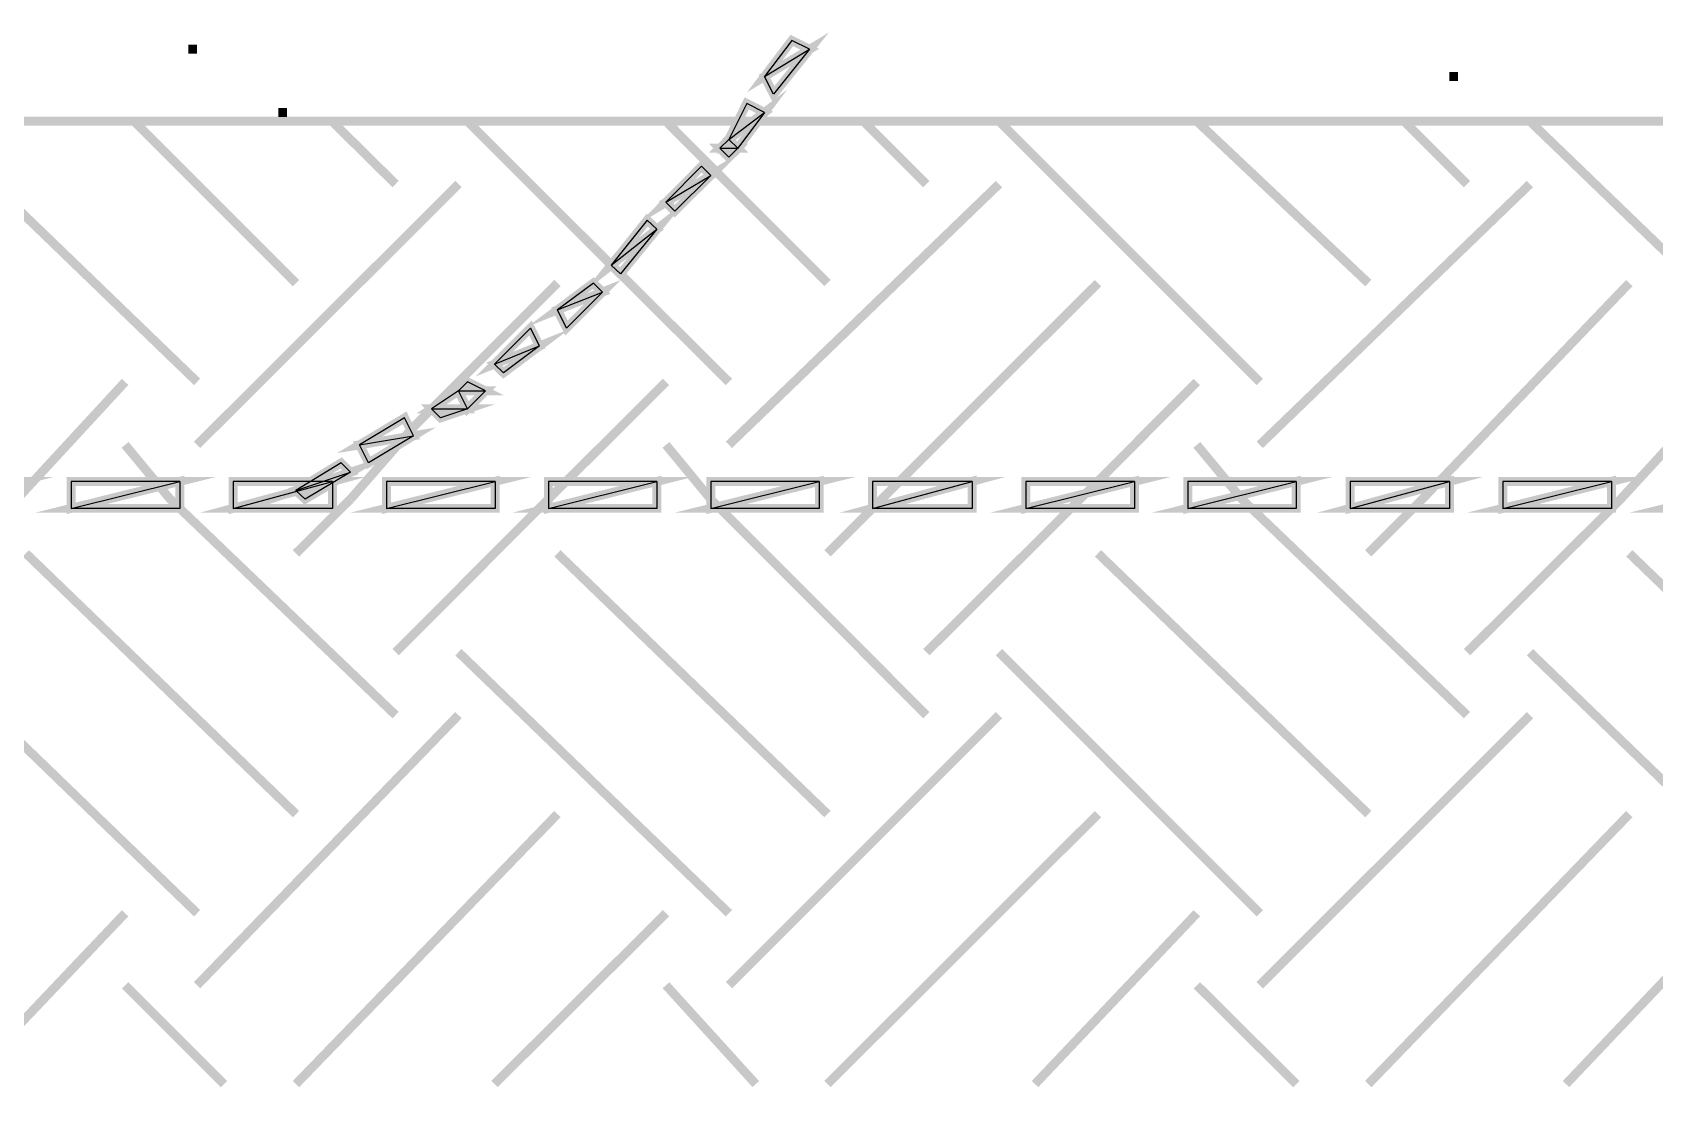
# Model space of a CAD drawing. Extents: x 0 to 210, y 0 to 297.
# Drawn here: x 94.27 to 101.91, y 76.02 to 80.99 of the extents above; entities that cross this region are included whole.
import ezdxf

# ---------------------------------------------------------------- set-up
doc = ezdxf.new("R2010")
doc.units = 0
doc.header["$MEASUREMENT"] = 0
for name, color, linetype in [('C00-00-00-BLACK', 7, 'Continuous'), ('C00-FF-00', 3, 'Continuous'), ('C95-49-00', 34, 'Continuous')]:
    doc.layers.add(name, color=color, linetype=linetype)

msp = doc.modelspace()

# ---------------------------------------------------------------- linework, layer by layer
at = {"layer": 'C00-00-00-BLACK', "const_width": 0.0423}
for points in [[(95.002, 80.9128), (95.0433, 80.9128)], [(100.939, 80.7847), (100.981, 80.7847)], [(65.9927, 80.5737), (152.808, 80.5737)], [(95.425, 80.6154), (95.4663, 80.6154)]]:
    msp.add_lwpolyline(points, dxfattribs=at)
at = {"layer": 'C00-FF-00', "const_width": 0.0423}
for points in [[(97.7152, 80.7847), (97.9276, 80.9128), (97.8436, 80.9544), (97.7152, 80.7847)], [(97.7579, 80.7007), (97.7152, 80.7847), (97.9276, 80.9128), (97.7579, 80.7007)], [(97.5473, 80.4884), (97.7152, 80.6154), (97.6313, 80.6581), (97.5473, 80.4884)], [(97.5886, 80.4471), (97.5473, 80.4884), (97.7152, 80.6154), (97.5886, 80.4471)], [(97.5046, 80.4471), (97.5886, 80.4471), (97.5473, 80.4884), (97.5046, 80.4471)], [(97.2922, 80.1508), (97.251, 80.192), (97.4619, 80.319), (97.2922, 80.1508)], [(97.5473, 80.4044), (97.5046, 80.4471), (97.5886, 80.4471), (97.5473, 80.4044)], [(97.251, 80.192), (97.4619, 80.319), (97.4189, 80.3617), (97.251, 80.192)], [(97.0361, 79.8544), (96.9931, 79.8961), (97.2083, 80.0654), (97.0361, 79.8544)], [(96.9931, 79.8961), (97.2083, 80.0654), (97.1628, 80.1081), (96.9931, 79.8961)], [(96.7398, 79.6851), (96.9518, 79.7691), (96.9091, 79.8117), (96.7398, 79.6851)], [(96.7825, 79.5997), (96.7398, 79.6851), (96.9518, 79.7691), (96.7825, 79.5997)], [(96.4434, 79.43), (96.6555, 79.5154), (96.6128, 79.5997), (96.4434, 79.43)], [(96.4861, 79.3888), (96.4434, 79.43), (96.6555, 79.5154), (96.4861, 79.3888)], [(96.2738, 79.3034), (96.4008, 79.3034), (96.3165, 79.3461), (96.2738, 79.3034)], [(96.1471, 79.2194), (96.3165, 79.2194), (96.2738, 79.3034), (96.1471, 79.2194)], [(96.3165, 79.2194), (96.2738, 79.3034), (96.4008, 79.3034), (96.3165, 79.2194)], [(95.8081, 79.0497), (96.0617, 79.0924), (96.0205, 79.1767), (95.8081, 79.0497)], [(96.1898, 79.1767), (96.1471, 79.2194), (96.3165, 79.2194), (96.1898, 79.1767)], [(95.8508, 78.9644), (95.8081, 79.0497), (96.0617, 79.0924), (95.8508, 78.9644)], [(95.5089, 78.8349), (95.7654, 78.9203), (95.7213, 78.9644), (95.5089, 78.8349)], [(95.5516, 78.7936), (95.5089, 78.8349), (95.7654, 78.9203), (95.5516, 78.7936)], [(94.4506, 78.7506), (94.9621, 78.8776), (94.9621, 78.7506), (94.4506, 78.7506)], [(95.213, 78.7506), (95.6814, 78.8776), (95.6814, 78.7506), (95.213, 78.7506)], [(95.9347, 78.7506), (96.4463, 78.8776), (96.4463, 78.7506), (95.9347, 78.7506)], [(96.6971, 78.7506), (97.2083, 78.8776), (97.2083, 78.7506), (96.6971, 78.7506)], [(97.4619, 78.7506), (97.9731, 78.8776), (97.9731, 78.7506), (97.4619, 78.7506)], [(98.2239, 78.7506), (98.6924, 78.8776), (98.6924, 78.7506), (98.2239, 78.7506)], [(98.946, 78.7506), (99.4572, 78.8776), (99.4572, 78.7506), (98.946, 78.7506)], [(99.7081, 78.7506), (100.219, 78.8776), (100.219, 78.7506), (99.7081, 78.7506)], [(100.473, 78.7506), (100.941, 78.8776), (100.941, 78.7506), (100.473, 78.7506)], [(101.192, 78.7506), (101.703, 78.8776), (101.703, 78.7506), (101.192, 78.7506)], [(101.957, 78.7506), (102.468, 78.8776), (102.468, 78.7506), (101.957, 78.7506)], [(93.6858, 78.8776), (93.6858, 78.7506), (94.1973, 78.8776), (93.6858, 78.8776)], [(94.4506, 78.8776), (94.4506, 78.7506), (94.9621, 78.8776), (94.4506, 78.8776)], [(95.213, 78.8776), (95.213, 78.7506), (95.6814, 78.8776), (95.213, 78.8776)], [(95.9347, 78.8776), (95.9347, 78.7506), (96.4463, 78.8776), (95.9347, 78.8776)], [(96.6971, 78.8776), (96.6971, 78.7506), (97.2083, 78.8776), (96.6971, 78.8776)], [(97.4619, 78.8776), (97.4619, 78.7506), (97.9731, 78.8776), (97.4619, 78.8776)], [(98.2239, 78.8776), (98.2239, 78.7506), (98.6924, 78.8776), (98.2239, 78.8776)], [(98.946, 78.8776), (98.946, 78.7506), (99.4572, 78.8776), (98.946, 78.8776)], [(99.7081, 78.8776), (99.7081, 78.7506), (100.219, 78.8776), (99.7081, 78.8776)], [(100.473, 78.8776), (100.473, 78.7506), (100.941, 78.8776), (100.473, 78.8776)], [(101.192, 78.8776), (101.192, 78.7506), (101.703, 78.8776), (101.192, 78.8776)]]:
    msp.add_lwpolyline(points, close=True, dxfattribs=at)
at = {"layer": 'C00-FF-00'}
for points in [[(97.7152, 80.7847), (97.9276, 80.9128), (97.8436, 80.9544), (97.7152, 80.7847)], [(97.7579, 80.7007), (97.7152, 80.7847), (97.9276, 80.9128), (97.7579, 80.7007)], [(97.5473, 80.4884), (97.7152, 80.6154), (97.6313, 80.6581), (97.5473, 80.4884)], [(97.5886, 80.4471), (97.5473, 80.4884), (97.7152, 80.6154), (97.5886, 80.4471)], [(97.5046, 80.4471), (97.5886, 80.4471), (97.5473, 80.4884), (97.5046, 80.4471)], [(97.5473, 80.4044), (97.5046, 80.4471), (97.5886, 80.4471), (97.5473, 80.4044)], [(97.251, 80.192), (97.4619, 80.319), (97.4189, 80.3617), (97.251, 80.192)], [(97.2922, 80.1508), (97.251, 80.192), (97.4619, 80.319), (97.2922, 80.1508)], [(96.9931, 79.8961), (97.2083, 80.0654), (97.1628, 80.1081), (96.9931, 79.8961)], [(97.0361, 79.8544), (96.9931, 79.8961), (97.2083, 80.0654), (97.0361, 79.8544)], [(96.7398, 79.6851), (96.9518, 79.7691), (96.9091, 79.8117), (96.7398, 79.6851)], [(96.7825, 79.5997), (96.7398, 79.6851), (96.9518, 79.7691), (96.7825, 79.5997)], [(96.4434, 79.43), (96.6555, 79.5154), (96.6128, 79.5997), (96.4434, 79.43)], [(96.4861, 79.3888), (96.4434, 79.43), (96.6555, 79.5154), (96.4861, 79.3888)], [(96.1471, 79.2194), (96.3165, 79.2194), (96.2738, 79.3034), (96.1471, 79.2194)], [(96.2738, 79.3034), (96.4008, 79.3034), (96.3165, 79.3461), (96.2738, 79.3034)], [(96.3165, 79.2194), (96.2738, 79.3034), (96.4008, 79.3034), (96.3165, 79.2194)], [(96.1898, 79.1767), (96.1471, 79.2194), (96.3165, 79.2194), (96.1898, 79.1767)], [(95.8081, 79.0497), (96.0617, 79.0924), (96.0205, 79.1767), (95.8081, 79.0497)], [(95.8508, 78.9644), (95.8081, 79.0497), (96.0617, 79.0924), (95.8508, 78.9644)], [(95.5089, 78.8349), (95.7654, 78.9203), (95.7213, 78.9644), (95.5089, 78.8349)], [(95.5516, 78.7936), (95.5089, 78.8349), (95.7654, 78.9203), (95.5516, 78.7936)], [(94.4506, 78.8776), (94.4506, 78.7506), (94.9621, 78.8776), (94.4506, 78.8776)], [(94.4506, 78.7506), (94.9621, 78.8776), (94.9621, 78.7506), (94.4506, 78.7506)], [(95.213, 78.8776), (95.213, 78.7506), (95.6814, 78.8776), (95.213, 78.8776)], [(95.213, 78.7506), (95.6814, 78.8776), (95.6814, 78.7506), (95.213, 78.7506)], [(95.9347, 78.8776), (95.9347, 78.7506), (96.4463, 78.8776), (95.9347, 78.8776)], [(95.9347, 78.7506), (96.4463, 78.8776), (96.4463, 78.7506), (95.9347, 78.7506)], [(96.6971, 78.8776), (96.6971, 78.7506), (97.2083, 78.8776), (96.6971, 78.8776)], [(96.6971, 78.7506), (97.2083, 78.8776), (97.2083, 78.7506), (96.6971, 78.7506)], [(97.4619, 78.8776), (97.4619, 78.7506), (97.9731, 78.8776), (97.4619, 78.8776)], [(97.4619, 78.7506), (97.9731, 78.8776), (97.9731, 78.7506), (97.4619, 78.7506)], [(98.2239, 78.8776), (98.2239, 78.7506), (98.6924, 78.8776), (98.2239, 78.8776)], [(98.2239, 78.7506), (98.6924, 78.8776), (98.6924, 78.7506), (98.2239, 78.7506)], [(98.946, 78.8776), (98.946, 78.7506), (99.4572, 78.8776), (98.946, 78.8776)], [(98.946, 78.7506), (99.4572, 78.8776), (99.4572, 78.7506), (98.946, 78.7506)], [(99.7081, 78.8776), (99.7081, 78.7506), (100.219, 78.8776), (99.7081, 78.8776)], [(99.7081, 78.7506), (100.219, 78.8776), (100.219, 78.7506), (99.7081, 78.7506)], [(100.473, 78.8776), (100.473, 78.7506), (100.941, 78.8776), (100.473, 78.8776)], [(100.473, 78.7506), (100.941, 78.8776), (100.941, 78.7506), (100.473, 78.7506)], [(101.192, 78.8776), (101.192, 78.7506), (101.703, 78.8776), (101.192, 78.8776)], [(101.192, 78.7506), (101.703, 78.8776), (101.703, 78.7506), (101.192, 78.7506)]]:
    msp.add_lwpolyline(points, close=True, dxfattribs=at)
at = {"layer": 'C95-49-00', "const_width": 0.0423}
for points in [[(95.0433, 79.3461), (93.7715, 80.5737)], [(95.5089, 79.8117), (94.7469, 80.5737)], [(95.9778, 80.2778), (95.6786, 80.5737)], [(96.3165, 80.5737), (97.0361, 79.8544), (97.5473, 79.3461)], [(97.251, 80.5737), (97.4619, 80.3617), (98.0115, 79.8117)], [(98.4772, 80.2778), (98.1812, 80.5737)], [(100.047, 79.3461), (98.8191, 80.5737)], [(100.558, 79.8117), (99.7507, 80.5737)], [(101.023, 80.2778), (100.726, 80.5737)], [(102.592, 79.3461), (101.319, 80.5737)], [(95.0433, 79.0497), (96.2738, 80.2778)], [(97.5473, 79.0497), (98.8191, 80.2778)], [(100.047, 79.0497), (101.319, 80.2778)], [(96.7398, 79.8117), (96.0617, 79.1337), (95.7654, 78.7936)], [(98.0115, 78.5386), (98.2666, 78.7936), (99.2851, 79.8117)], [(100.558, 78.5386), (100.812, 78.7936), (101.787, 79.8117)], [(93.4752, 78.0729), (94.1945, 78.7936), (94.7043, 79.3461)], [(95.9778, 78.0729), (96.6971, 78.7936), (97.251, 79.3461)], [(98.4772, 78.0729), (99.2008, 78.7936), (99.7507, 79.3461)], [(101.023, 78.0729), (101.746, 78.7936), (102.253, 79.3461)], [(95.9778, 77.7766), (94.9166, 78.7936), (94.7043, 79.0497)], [(97.4619, 78.7936), (97.251, 79.0497)], [(101.023, 77.7766), (99.9628, 78.7936), (99.7507, 79.0497)], [(95.5089, 78.5386), (95.7654, 78.7936)], [(98.4772, 77.7766), (97.4619, 78.7936)], [(95.5089, 77.3105), (94.2372, 78.5386)], [(98.0115, 77.3105), (96.7398, 78.5386)], [(100.558, 77.3105), (99.2851, 78.5386)], [(103.061, 77.3105), (101.787, 78.5386)], [(95.0433, 76.8435), (93.7715, 78.0729)], [(97.5473, 76.8435), (96.2738, 78.0729)], [(100.047, 76.8435), (98.8191, 78.0729)], [(102.592, 76.8435), (101.319, 78.0729)], [(95.0433, 76.5044), (96.2738, 77.7766)], [(97.5473, 76.5044), (98.8191, 77.7766)], [(100.047, 76.5044), (101.319, 77.7766)], [(95.5089, 76.0388), (96.7398, 77.3105)], [(98.0115, 76.0388), (99.2851, 77.3105)], [(100.558, 76.0388), (101.787, 77.3105)], [(93.9408, 76.0388), (94.7043, 76.8435)], [(96.4434, 76.0388), (97.251, 76.8435)], [(98.9887, 76.0388), (99.7507, 76.8435)], [(101.489, 76.0388), (102.253, 76.8435)], [(95.1699, 76.0388), (94.7043, 76.5044)], [(97.6739, 76.0388), (97.251, 76.5044)], [(100.219, 76.0388), (99.7507, 76.5044)]]:
    msp.add_lwpolyline(points, dxfattribs=at)

doc.saveas('drawing.dxf')
